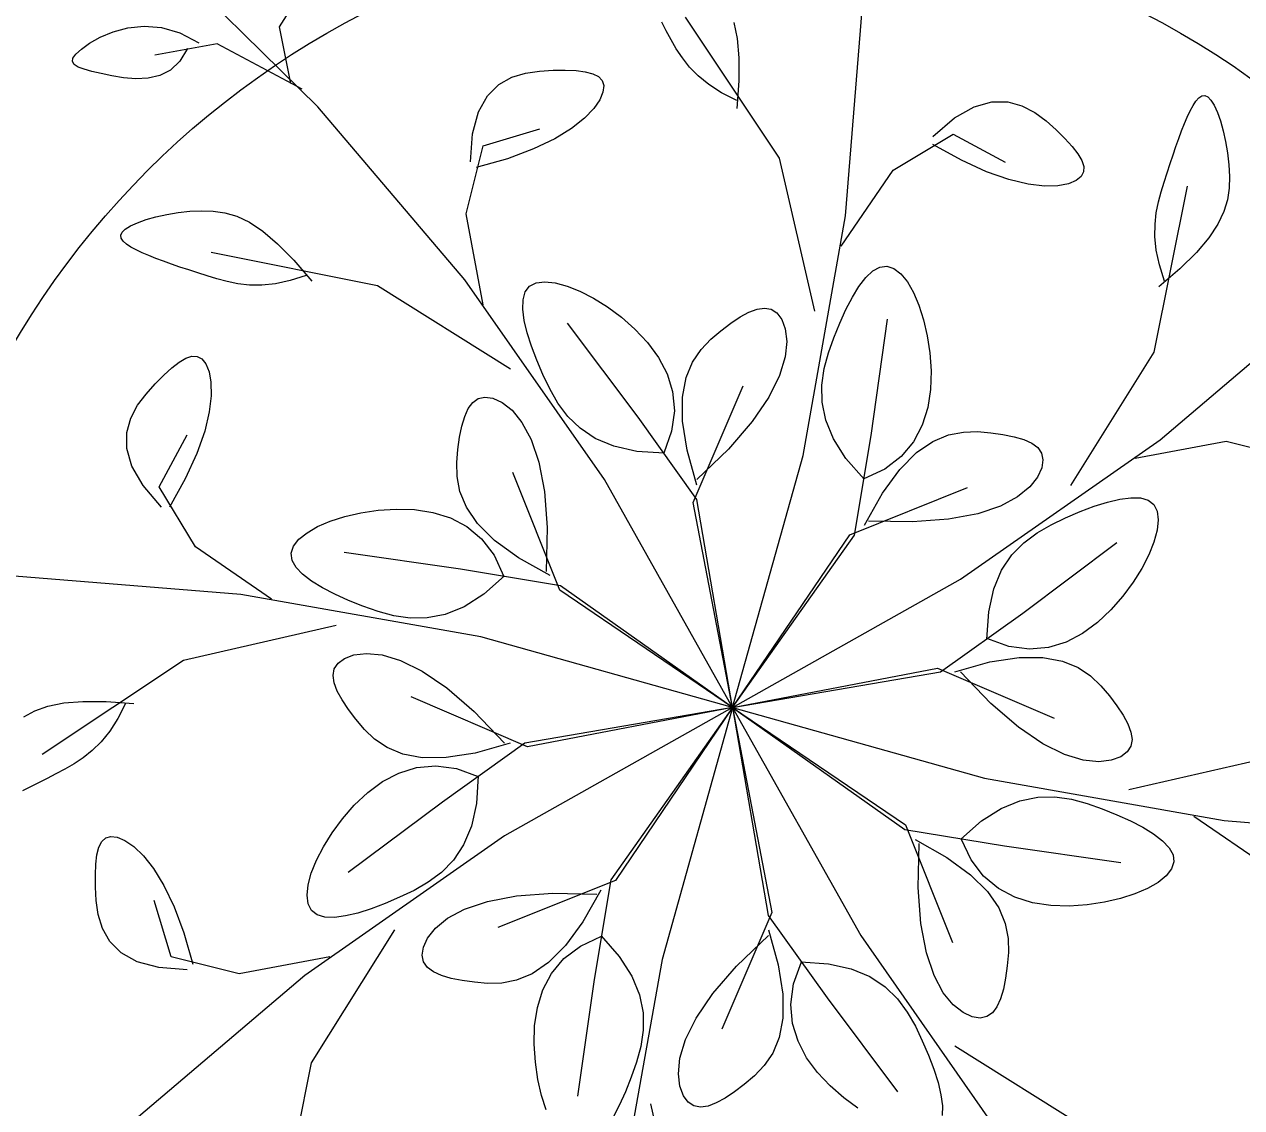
# Model space of a CAD drawing. Header units: centimetres. Extents: x -26724 to 60145, y -23645 to 6771.
# Drawn here: x -19273.82 to -19230.82, y 5367.95 to 5406.2 of the extents above; entities that cross this region are included whole.
import ezdxf

# ---------------------------------------------------------------- set-up
doc = ezdxf.new("R2010")
doc.units = ezdxf.units.CM
doc.linetypes.add('AUSGEZOGEN', pattern=[0])
doc.linetypes.add('PUNKT2_S9', pattern=[0.35, 0.15, -0.1, 0, -0.1])
doc.layers.add('4.KOTE', color=88, linetype='Continuous', lineweight=15)
doc.layers.add('Moebel', color=252, linetype='PUNKT2_S9', lineweight=13)
doc.styles.get("Standard").update_dxf_attribs({"font": 'calibri.ttf'})
doc.dimstyles.new('ja 1 50', dxfattribs={"dimtxt": 10, "dimasz": 5, "dimexe": 5, "dimexo": 5, "dimgap": 1, "dimtad": 1, "dimdec": 0, "dimtxsty": 'Standard', "dimblk": 'ARCHTICK', "dimcen": 2.5, "dimclrd": 256, "dimclrt": 7, "dimadec": 0, "dimazin": 0, "dimtfac": 1, "dimtdec": 0, "dimtix": 1, "dimtmove": 1, "dimatfit": 3, "dimldrblk": 'ARCHTICK', "dimfxl": 10, "dimfxlon": 1, "dimlwd": 0, "dimlwe": 9, "dimarcsym": 0})

# ---------------------------------------------------------------- blocks, each defined once
blk = doc.blocks.new('ggggt')
at = {"layer": 'Moebel', "color": 91, "linetype": 'AUSGEZOGEN', "lineweight": 18, "transparency": 33554687}
for p, q in [((1552.346, 2013.79, 13.5), (1547.015, 2019.03, 13.5)), ((1550.995, 2016.612, 13.5), (1552.395, 2018.814, 13.5)), ((1570.993, 2009.943, 13.5), (1571.64, 2017.939, 13.5)), ((1545.122, 2016.441, 13.5), (1545.641, 2016.581, 13.5)), ((1545.641, 2016.581, 13.5), (1546.214, 2016.641, 13.5)), ((1546.214, 2016.641, 13.5), (1546.83, 2016.591, 13.5)), ((1546.83, 2016.591, 13.5), (1547.478, 2016.402, 13.5)), ((1551.395, 2014.609, 13.5), (1550.995, 2016.612, 13.5)), ((1564.659, 2016.473, 13.5), (1564.499, 2016.783, 13.5)), ((1568.658, 2011.972, 13.5), (1565.338, 2016.956, 13.5)), ((1567.049, 2016.76, 13.5), (1567.162, 2016.199, 13.5)), ((1544.289, 2016.035, 13.5), (1544.667, 2016.249, 13.5)), ((1544.667, 2016.249, 13.5), (1545.122, 2016.441, 13.5)), ((1547.478, 2016.402, 13.5), (1548.146, 2016.045, 13.5)), ((1564.827, 2016.156, 13.5), (1564.659, 2016.473, 13.5)), ((1565.013, 2015.835, 13.5), (1564.827, 2016.156, 13.5)), ((1567.162, 2016.199, 13.5), (1567.22, 2015.52, 13.5)), ((1543.803, 2015.651, 13.5), (1543.998, 2015.828, 13.5)), ((1543.998, 2015.828, 13.5), (1544.289, 2016.035, 13.5)), ((1548.796, 2016.011, 13.5), (1546.597, 2015.61, 13.5)), ((1547.746, 2015.845, 13.5), (1547.482, 2015.396, 13.5)), ((1551.795, 2014.409, 13.5), (1548.796, 2016.011, 13.5)), ((1565.227, 2015.513, 13.5), (1565.013, 2015.835, 13.5)), ((1543.684, 2015.384, 13.5), (1543.7, 2015.505, 13.5)), ((1543.748, 2015.282, 13.5), (1543.684, 2015.384, 13.5)), ((1543.7, 2015.505, 13.5), (1543.803, 2015.651, 13.5)), ((1543.888, 2015.194, 13.5), (1543.748, 2015.282, 13.5)), ((1547.482, 2015.396, 13.5), (1547.151, 2015.085, 13.5)), ((1565.482, 2015.194, 13.5), (1565.227, 2015.513, 13.5)), ((1567.22, 2015.52, 13.5), (1567.216, 2014.704, 13.5)), ((1544.097, 2015.115, 13.5), (1543.888, 2015.194, 13.5)), ((1544.368, 2015.039, 13.5), (1544.097, 2015.115, 13.5)), ((1544.698, 2014.961, 13.5), (1544.368, 2015.039, 13.5)), ((1545.077, 2014.879, 13.5), (1544.698, 2014.961, 13.5)), ((1545.49, 2014.81, 13.5), (1545.077, 2014.879, 13.5)), ((1545.922, 2014.775, 13.5), (1545.49, 2014.81, 13.5)), ((1546.769, 2014.892, 13.5), (1546.353, 2014.796, 13.5)), ((1547.151, 2015.085, 13.5), (1546.769, 2014.892, 13.5)), ((1558.743, 2014.573, 13.5), (1559.2, 2014.83, 13.5)), ((1559.2, 2014.83, 13.5), (1559.688, 2014.98, 13.5)), ((1559.688, 2014.98, 13.5), (1560.182, 2015.052, 13.5)), ((1560.182, 2015.052, 13.5), (1560.657, 2015.077, 13.5)), ((1560.657, 2015.077, 13.5), (1561.089, 2015.081, 13.5)), ((1561.089, 2015.081, 13.5), (1561.472, 2015.065, 13.5)), ((1561.472, 2015.065, 13.5), (1561.798, 2015.025, 13.5)), ((1561.798, 2015.025, 13.5), (1562.065, 2014.956, 13.5)), ((1562.065, 2014.956, 13.5), (1562.265, 2014.855, 13.5)), ((1562.265, 2014.855, 13.5), (1562.395, 2014.716, 13.5)), ((1565.79, 2014.88, 13.5), (1565.482, 2015.194, 13.5)), ((1566.162, 2014.576, 13.5), (1565.79, 2014.88, 13.5)), ((1546.353, 2014.796, 13.5), (1545.922, 2014.775, 13.5)), ((1558.343, 2014.175, 13.5), (1558.743, 2014.573, 13.5)), ((1562.395, 2014.716, 13.5), (1562.449, 2014.536, 13.5)), ((1562.449, 2014.536, 13.5), (1562.423, 2014.31, 13.5)), ((1566.609, 2014.286, 13.5), (1566.162, 2014.576, 13.5)), ((1567.216, 2014.704, 13.5), (1567.145, 2013.729, 13.5)), ((1558.026, 2013.608, 13.5), (1558.343, 2014.175, 13.5)), ((1562.309, 2014.036, 13.5), (1562.095, 2013.724, 13.5)), ((1562.423, 2014.31, 13.5), (1562.309, 2014.036, 13.5)), ((1567.145, 2014.012, 13.5), (1566.609, 2014.286, 13.5)), ((1575.528, 2013.793, 13.5), (1576.153, 2013.97, 13.5)), ((1576.153, 2013.97, 13.5), (1576.717, 2013.968, 13.5)), ((1576.717, 2013.968, 13.5), (1577.222, 2013.827, 13.5)), ((1583.263, 2013.831, 13.5), (1583.364, 2013.987, 13.5)), ((1583.364, 2013.987, 13.5), (1583.467, 2014.103, 13.5)), ((1583.467, 2014.103, 13.5), (1583.571, 2014.172, 13.5)), ((1583.571, 2014.172, 13.5), (1583.677, 2014.187, 13.5)), ((1583.677, 2014.187, 13.5), (1583.785, 2014.141, 13.5)), ((1583.785, 2014.141, 13.5), (1583.896, 2014.028, 13.5)), ((1583.896, 2014.028, 13.5), (1584.01, 2013.842, 13.5)), ((1557.543, 2007.679, 13.5), (1552.346, 2013.79, 13.5)), ((1557.817, 2012.84, 13.5), (1558.026, 2013.608, 13.5)), ((1562.095, 2013.724, 13.5), (1561.768, 2013.383, 13.5)), ((1574.837, 2013.398, 13.5), (1575.528, 2013.793, 13.5)), ((1577.222, 2013.827, 13.5), (1577.673, 2013.588, 13.5)), ((1577.673, 2013.588, 13.5), (1578.073, 2013.289, 13.5)), ((1583.062, 2013.428, 13.5), (1583.162, 2013.642, 13.5)), ((1583.162, 2013.642, 13.5), (1583.263, 2013.831, 13.5)), ((1584.01, 2013.842, 13.5), (1584.122, 2013.592, 13.5)), ((1584.122, 2013.592, 13.5), (1584.23, 2013.288, 13.5)), ((1561.768, 2013.383, 13.5), (1561.313, 2013.025, 13.5)), ((1574.076, 2012.744, 13.5), (1574.837, 2013.398, 13.5)), ((1578.073, 2013.289, 13.5), (1578.427, 2012.972, 13.5)), ((1582.861, 2012.942, 13.5), (1582.962, 2013.194, 13.5)), ((1582.962, 2013.194, 13.5), (1583.062, 2013.428, 13.5)), ((1584.23, 2013.288, 13.5), (1584.328, 2012.941, 13.5)), ((1557.742, 2011.84, 13.5), (1557.817, 2012.84, 13.5)), ((1558.192, 2012.406, 13.5), (1560.191, 2013.007, 13.5)), ((1560.717, 2012.661, 13.5), (1559.965, 2012.301, 13.5)), ((1561.313, 2013.025, 13.5), (1560.717, 2012.661, 13.5)), ((1572.672, 2011.551, 13.5), (1574.795, 2012.826, 13.5)), ((1574.795, 2012.826, 13.5), (1576.633, 2011.838, 13.5)), ((1578.427, 2012.972, 13.5), (1578.735, 2012.669, 13.5)), ((1578.735, 2012.669, 13.5), (1578.994, 2012.387, 13.5)), ((1582.659, 2012.391, 13.5), (1582.761, 2012.674, 13.5)), ((1582.761, 2012.674, 13.5), (1582.861, 2012.942, 13.5)), ((1584.328, 2012.941, 13.5), (1584.413, 2012.561, 13.5)), ((1557.592, 2010.004, 13.5), (1558.192, 2012.406, 13.5)), ((1559.965, 2012.301, 13.5), (1559.045, 2011.957, 13.5)), ((1575.08, 2011.906, 13.5), (1574.076, 2012.461, 13.5)), ((1578.994, 2012.387, 13.5), (1579.197, 2012.128, 13.5)), ((1582.557, 2012.094, 13.5), (1582.659, 2012.391, 13.5)), ((1584.413, 2012.561, 13.5), (1584.481, 2012.158, 13.5)), ((1559.045, 2011.957, 13.5), (1557.942, 2011.64, 13.5)), ((1569.9, 2006.571, 13.5), (1568.658, 2011.972, 13.5)), ((1575.974, 2011.498, 13.5), (1575.08, 2011.906, 13.5)), ((1579.197, 2012.128, 13.5), (1579.337, 2011.891, 13.5)), ((1579.337, 2011.891, 13.5), (1579.407, 2011.677, 13.5)), ((1582.454, 2011.783, 13.5), (1582.557, 2012.094, 13.5)), ((1584.481, 2012.158, 13.5), (1584.527, 2011.744, 13.5)), ((1570.83, 2008.862, 13.5), (1572.672, 2011.551, 13.5)), ((1576.76, 2011.221, 13.5), (1575.974, 2011.498, 13.5)), ((1579.4, 2011.487, 13.5), (1579.311, 2011.322, 13.5)), ((1579.407, 2011.677, 13.5), (1579.4, 2011.487, 13.5)), ((1582.244, 2011.129, 13.5), (1582.35, 2011.461, 13.5)), ((1582.35, 2011.461, 13.5), (1582.454, 2011.783, 13.5)), ((1584.527, 2011.744, 13.5), (1584.547, 2011.329, 13.5)), ((1577.439, 2011.057, 13.5), (1576.76, 2011.221, 13.5)), ((1578.014, 2010.988, 13.5), (1577.439, 2011.057, 13.5)), ((1578.486, 2010.998, 13.5), (1578.014, 2010.988, 13.5)), ((1578.859, 2011.068, 13.5), (1578.486, 2010.998, 13.5)), ((1579.133, 2011.181, 13.5), (1578.859, 2011.068, 13.5)), ((1579.311, 2011.322, 13.5), (1579.133, 2011.181, 13.5)), ((1581.889, 2005.119, 13.5), (1583.065, 2010.991, 13.5)), ((1582.139, 2010.786, 13.5), (1582.244, 2011.129, 13.5)), ((1584.547, 2011.329, 13.5), (1584.535, 2010.92, 13.5)), ((1582.043, 2010.428, 13.5), (1582.139, 2010.786, 13.5)), ((1584.475, 2010.509, 13.5), (1584.348, 2010.087, 13.5)), ((1584.535, 2010.92, 13.5), (1584.475, 2010.509, 13.5)), ((1547.417, 2010.055, 13.5), (1547.831, 2010.101, 13.5)), ((1547.831, 2010.101, 13.5), (1548.246, 2010.121, 13.5)), ((1548.246, 2010.121, 13.5), (1548.656, 2010.109, 13.5)), ((1548.656, 2010.109, 13.5), (1549.066, 2010.049, 13.5)), ((1581.966, 2010.048, 13.5), (1582.043, 2010.428, 13.5)), ((1584.348, 2010.087, 13.5), (1584.136, 2009.642, 13.5)), ((1545.733, 2009.584, 13.5), (1545.983, 2009.696, 13.5)), ((1545.983, 2009.696, 13.5), (1546.287, 2009.804, 13.5)), ((1546.287, 2009.804, 13.5), (1546.634, 2009.902, 13.5)), ((1546.634, 2009.902, 13.5), (1547.014, 2009.987, 13.5)), ((1547.014, 2009.987, 13.5), (1547.417, 2010.055, 13.5)), ((1549.066, 2010.049, 13.5), (1549.488, 2009.923, 13.5)), ((1549.488, 2009.923, 13.5), (1549.933, 2009.71, 13.5)), ((1549.933, 2009.71, 13.5), (1550.41, 2009.394, 13.5)), ((1558.192, 2006.8, 13.5), (1557.592, 2010.004, 13.5)), ((1569.494, 2001.472, 13.5), (1570.993, 2009.943, 13.5)), ((1581.921, 2009.642, 13.5), (1581.966, 2010.048, 13.5)), ((1545.388, 2009.251, 13.5), (1545.434, 2009.359, 13.5)), ((1545.403, 2009.145, 13.5), (1545.388, 2009.251, 13.5)), ((1545.434, 2009.359, 13.5), (1545.547, 2009.47, 13.5)), ((1545.547, 2009.47, 13.5), (1545.733, 2009.584, 13.5)), ((1550.41, 2009.394, 13.5), (1550.931, 2008.955, 13.5)), ((1581.917, 2009.203, 13.5), (1581.921, 2009.642, 13.5)), ((1584.136, 2009.642, 13.5), (1583.82, 2009.165, 13.5)), ((1545.472, 2009.041, 13.5), (1545.403, 2009.145, 13.5)), ((1545.588, 2008.938, 13.5), (1545.472, 2009.041, 13.5)), ((1545.744, 2008.837, 13.5), (1545.588, 2008.938, 13.5)), ((1545.933, 2008.736, 13.5), (1545.744, 2008.837, 13.5)), ((1550.931, 2008.955, 13.5), (1551.505, 2008.375, 13.5)), ((1581.965, 2008.725, 13.5), (1581.917, 2009.203, 13.5)), ((1583.82, 2009.165, 13.5), (1583.381, 2008.644, 13.5)), ((1546.147, 2008.636, 13.5), (1545.933, 2008.736, 13.5)), ((1546.381, 2008.536, 13.5), (1546.147, 2008.636, 13.5)), ((1546.633, 2008.435, 13.5), (1546.381, 2008.536, 13.5)), ((1546.901, 2008.335, 13.5), (1546.633, 2008.435, 13.5)), ((1554.456, 2007.463, 13.5), (1548.584, 2008.639, 13.5)), ((1551.505, 2008.375, 13.5), (1552.144, 2007.635, 13.5)), ((1582.076, 2008.203, 13.5), (1581.965, 2008.725, 13.5)), ((1583.381, 2008.644, 13.5), (1582.801, 2008.07, 13.5)), ((1547.184, 2008.233, 13.5), (1546.901, 2008.335, 13.5)), ((1547.481, 2008.131, 13.5), (1547.184, 2008.233, 13.5)), ((1547.792, 2008.028, 13.5), (1547.481, 2008.131, 13.5)), ((1548.114, 2007.924, 13.5), (1547.792, 2008.028, 13.5)), ((1571.705, 2007.761, 13.5), (1571.95, 2007.993, 13.5)), ((1571.95, 2007.993, 13.5), (1572.199, 2008.131, 13.5)), ((1572.199, 2008.131, 13.5), (1572.449, 2008.164, 13.5)), ((1572.449, 2008.164, 13.5), (1572.698, 2008.081, 13.5)), ((1572.698, 2008.081, 13.5), (1572.942, 2007.891, 13.5)), ((1582.801, 2008.07, 13.5), (1582.061, 2007.431, 13.5)), ((1582.261, 2007.631, 13.5), (1582.076, 2008.203, 13.5)), ((1548.446, 2007.818, 13.5), (1548.114, 2007.924, 13.5)), ((1548.789, 2007.713, 13.5), (1548.446, 2007.818, 13.5)), ((1549.147, 2007.617, 13.5), (1548.789, 2007.713, 13.5)), ((1549.527, 2007.541, 13.5), (1549.147, 2007.617, 13.5)), ((1549.933, 2007.495, 13.5), (1549.527, 2007.541, 13.5)), ((1550.85, 2007.539, 13.5), (1550.372, 2007.491, 13.5)), ((1551.372, 2007.65, 13.5), (1550.85, 2007.539, 13.5)), ((1551.944, 2007.835, 13.5), (1551.372, 2007.65, 13.5)), ((1562.472, 2000.63, 13.5), (1557.543, 2007.679, 13.5)), ((1559.83, 2007.45, 13.5), (1560.064, 2007.568, 13.5)), ((1560.064, 2007.568, 13.5), (1560.371, 2007.606, 13.5)), ((1560.371, 2007.606, 13.5), (1560.739, 2007.567, 13.5)), ((1560.739, 2007.567, 13.5), (1561.155, 2007.456, 13.5)), ((1571.464, 2007.447, 13.5), (1571.705, 2007.761, 13.5)), ((1572.942, 2007.891, 13.5), (1573.174, 2007.604, 13.5)), ((1573.174, 2007.604, 13.5), (1573.389, 2007.231, 13.5)), ((1550.372, 2007.491, 13.5), (1549.933, 2007.495, 13.5)), ((1559.154, 2004.522, 13.5), (1554.456, 2007.463, 13.5)), ((1559.598, 2006.977, 13.5), (1559.676, 2007.251, 13.5)), ((1559.676, 2007.251, 13.5), (1559.83, 2007.45, 13.5)), ((1561.155, 2007.456, 13.5), (1561.608, 2007.275, 13.5)), ((1561.608, 2007.275, 13.5), (1562.086, 2007.029, 13.5)), ((1571.23, 2007.065, 13.5), (1571.464, 2007.447, 13.5)), ((1573.389, 2007.231, 13.5), (1573.582, 2006.783, 13.5)), ((1582.105, 2002.032, 13.5), (1588.216, 2007.229, 13.5)), ((1559.589, 2006.639, 13.5), (1559.598, 2006.977, 13.5)), ((1559.64, 2006.248, 13.5), (1559.589, 2006.639, 13.5)), ((1562.086, 2007.029, 13.5), (1562.578, 2006.722, 13.5)), ((1562.578, 2006.722, 13.5), (1563.071, 2006.357, 13.5)), ((1567.579, 2006.537, 13.5), (1567.868, 2006.646, 13.5)), ((1567.868, 2006.646, 13.5), (1568.131, 2006.684, 13.5)), ((1568.131, 2006.684, 13.5), (1568.365, 2006.643, 13.5)), ((1568.365, 2006.643, 13.5), (1568.568, 2006.512, 13.5)), ((1571.003, 2006.627, 13.5), (1571.23, 2007.065, 13.5)), ((1573.582, 2006.783, 13.5), (1573.746, 2006.271, 13.5)), ((1559.745, 2005.812, 13.5), (1559.64, 2006.248, 13.5)), ((1563.071, 2006.357, 13.5), (1563.552, 2005.937, 13.5)), ((1566.936, 2006.146, 13.5), (1567.268, 2006.368, 13.5)), ((1567.268, 2006.368, 13.5), (1567.579, 2006.537, 13.5)), ((1568.568, 2006.512, 13.5), (1568.736, 2006.283, 13.5)), ((1568.736, 2006.283, 13.5), (1568.862, 2005.948, 13.5)), ((1570.786, 2006.145, 13.5), (1571.003, 2006.627, 13.5)), ((1571.889, 2002.183, 13.5), (1572.477, 2006.293, 13.5)), ((1573.746, 2006.271, 13.5), (1573.877, 2005.706, 13.5)), ((1559.894, 2005.341, 13.5), (1559.745, 2005.812, 13.5)), ((1563.663, 2002.825, 13.5), (1561.172, 2006.148, 13.5)), ((1563.552, 2005.937, 13.5), (1563.999, 2005.463, 13.5)), ((1566.229, 2005.58, 13.5), (1566.587, 2005.883, 13.5)), ((1566.587, 2005.883, 13.5), (1566.936, 2006.146, 13.5)), ((1568.862, 2005.948, 13.5), (1568.914, 2005.505, 13.5)), ((1570.58, 2005.632, 13.5), (1570.786, 2006.145, 13.5)), ((1563.999, 2005.463, 13.5), (1564.386, 2004.938, 13.5)), ((1565.885, 2005.22, 13.5), (1566.229, 2005.58, 13.5)), ((1568.914, 2005.505, 13.5), (1568.859, 2004.955, 13.5)), ((1570.39, 2005.097, 13.5), (1570.58, 2005.632, 13.5)), ((1573.877, 2005.706, 13.5), (1573.967, 2005.099, 13.5)), ((1547.684, 2004.911, 13.5), (1547.898, 2004.981, 13.5)), ((1547.898, 2004.981, 13.5), (1548.088, 2004.974, 13.5)), ((1548.088, 2004.974, 13.5), (1548.253, 2004.885, 13.5)), ((1560.082, 2004.847, 13.5), (1559.894, 2005.341, 13.5)), ((1564.386, 2004.938, 13.5), (1564.689, 2004.361, 13.5)), ((1565.585, 2004.776, 13.5), (1565.885, 2005.22, 13.5)), ((1568.859, 2004.955, 13.5), (1568.661, 2004.299, 13.5)), ((1570.24, 2004.542, 13.5), (1570.39, 2005.097, 13.5)), ((1573.967, 2005.099, 13.5), (1574.011, 2004.461, 13.5)), ((1578.948, 2000.421, 13.5), (1581.889, 2005.119, 13.5)), ((1546.906, 2004.31, 13.5), (1547.188, 2004.568, 13.5)), ((1547.188, 2004.568, 13.5), (1547.447, 2004.771, 13.5)), ((1547.447, 2004.771, 13.5), (1547.684, 2004.911, 13.5)), ((1548.253, 2004.885, 13.5), (1548.394, 2004.707, 13.5)), ((1548.394, 2004.707, 13.5), (1548.507, 2004.433, 13.5)), ((1560.299, 2004.338, 13.5), (1560.082, 2004.847, 13.5)), ((1565.357, 2004.224, 13.5), (1565.585, 2004.776, 13.5)), ((1570.155, 2003.962, 13.5), (1570.24, 2004.542, 13.5)), ((1546.603, 2004.001, 13.5), (1546.906, 2004.31, 13.5)), ((1548.507, 2004.433, 13.5), (1548.577, 2004.06, 13.5)), ((1548.577, 2004.06, 13.5), (1548.587, 2003.588, 13.5)), ((1560.543, 2003.826, 13.5), (1560.299, 2004.338, 13.5)), ((1564.689, 2004.361, 13.5), (1564.883, 2003.734, 13.5)), ((1565.229, 2003.538, 13.5), (1565.357, 2004.224, 13.5)), ((1568.661, 2004.299, 13.5), (1568.285, 2003.538, 13.5)), ((1574.011, 2004.461, 13.5), (1573.992, 2003.811, 13.5)), ((1545.987, 2003.247, 13.5), (1546.286, 2003.647, 13.5)), ((1546.286, 2003.647, 13.5), (1546.603, 2004.001, 13.5)), ((1560.829, 2003.327, 13.5), (1560.543, 2003.826, 13.5)), ((1564.883, 2003.734, 13.5), (1564.944, 2003.057, 13.5)), ((1565.613, 1999.816, 13.5), (1567.375, 2003.933, 13.5)), ((1570.163, 2003.358, 13.5), (1570.155, 2003.962, 13.5)), ((1573.992, 2003.811, 13.5), (1573.894, 2003.165, 13.5)), ((1545.748, 2002.796, 13.5), (1545.987, 2003.247, 13.5)), ((1548.587, 2003.588, 13.5), (1548.518, 2003.013, 13.5)), ((1557.664, 2003.138, 13.5), (1557.823, 2003.351, 13.5)), ((1557.823, 2003.351, 13.5), (1558.018, 2003.488, 13.5)), ((1558.018, 2003.488, 13.5), (1558.254, 2003.539, 13.5)), ((1558.254, 2003.539, 13.5), (1558.535, 2003.495, 13.5)), ((1558.535, 2003.495, 13.5), (1558.86, 2003.347, 13.5)), ((1558.86, 2003.347, 13.5), (1559.211, 2003.071, 13.5)), ((1561.179, 2002.858, 13.5), (1560.829, 2003.327, 13.5)), ((1565.231, 2002.693, 13.5), (1565.229, 2003.538, 13.5)), ((1568.285, 2003.538, 13.5), (1567.696, 2002.672, 13.5)), ((1570.289, 2002.725, 13.5), (1570.163, 2003.358, 13.5)), ((1545.607, 2002.291, 13.5), (1545.748, 2002.796, 13.5)), ((1548.518, 2003.013, 13.5), (1548.354, 2002.334, 13.5)), ((1557.436, 2002.517, 13.5), (1557.537, 2002.857, 13.5)), ((1557.537, 2002.857, 13.5), (1557.664, 2003.138, 13.5)), ((1559.211, 2003.071, 13.5), (1559.56, 2002.643, 13.5)), ((1561.612, 2002.435, 13.5), (1561.179, 2002.858, 13.5)), ((1565.738, 1999.918, 13.5), (1563.663, 2002.825, 13.5)), ((1564.944, 2003.057, 13.5), (1564.847, 2002.332, 13.5)), ((1573.894, 2003.165, 13.5), (1573.7, 2002.543, 13.5)), ((1557.358, 2002.126, 13.5), (1557.436, 2002.517, 13.5)), ((1559.56, 2002.643, 13.5), (1559.884, 2002.04, 13.5)), ((1562.149, 2002.077, 13.5), (1561.612, 2002.435, 13.5)), ((1565.391, 2001.664, 13.5), (1565.231, 2002.693, 13.5)), ((1567.696, 2002.672, 13.5), (1566.859, 2001.701, 13.5)), ((1570.561, 2002.061, 13.5), (1570.289, 2002.725, 13.5)), ((1573.7, 2002.543, 13.5), (1573.394, 2001.962, 13.5)), ((1545.605, 2001.727, 13.5), (1545.607, 2002.291, 13.5)), ((1546.749, 2000.369, 13.5), (1547.737, 2002.208, 13.5)), ((1548.354, 2002.334, 13.5), (1548.077, 2001.549, 13.5)), ((1557.298, 2001.693, 13.5), (1557.358, 2002.126, 13.5)), ((1559.884, 2002.04, 13.5), (1560.157, 2001.235, 13.5)), ((1562.81, 2001.8, 13.5), (1562.149, 2002.077, 13.5)), ((1564.847, 2002.332, 13.5), (1564.567, 2001.56, 13.5)), ((1571.005, 2001.365, 13.5), (1570.561, 2002.061, 13.5)), ((1571.301, 1998.659, 13.5), (1571.889, 2002.183, 13.5)), ((1573.394, 2001.962, 13.5), (1572.959, 2001.441, 13.5)), ((1573.501, 2001.58, 13.5), (1574.076, 2001.974, 13.5)), ((1574.076, 2001.974, 13.5), (1574.628, 2002.203, 13.5)), ((1574.628, 2002.203, 13.5), (1575.154, 2002.305, 13.5)), ((1575.055, 1997.103, 13.5), (1582.105, 2002.032, 13.5)), ((1575.154, 2002.305, 13.5), (1575.651, 2002.317, 13.5)), ((1575.651, 2002.317, 13.5), (1576.119, 2002.277, 13.5)), ((1576.119, 2002.277, 13.5), (1576.551, 2002.217, 13.5)), ((1576.551, 2002.217, 13.5), (1576.942, 2002.139, 13.5)), ((1576.942, 2002.139, 13.5), (1577.283, 2002.038, 13.5)), ((1577.283, 2002.038, 13.5), (1577.564, 2001.911, 13.5)), ((1577.564, 2001.911, 13.5), (1577.777, 2001.752, 13.5)), ((1581.225, 2001.383, 13.5), (1584.429, 2001.983, 13.5)), ((1584.429, 2001.983, 13.5), (1586.832, 2001.383, 13.5)), ((1545.782, 2001.102, 13.5), (1545.605, 2001.727, 13.5)), ((1548.077, 2001.549, 13.5), (1547.67, 2000.655, 13.5)), ((1557.259, 2001.226, 13.5), (1557.298, 2001.693, 13.5)), ((1563.616, 2001.622, 13.5), (1562.81, 2001.8, 13.5)), ((1564.588, 2001.56, 13.5), (1563.616, 2001.622, 13.5)), ((1565.738, 2000.426, 13.5), (1565.391, 2001.664, 13.5)), ((1566.859, 2001.701, 13.5), (1565.738, 2000.626, 13.5)), ((1572.904, 2000.981, 13.5), (1573.501, 2001.58, 13.5)), ((1577.777, 2001.752, 13.5), (1577.913, 2001.557, 13.5)), ((1577.913, 2001.557, 13.5), (1577.964, 2001.321, 13.5)), ((1546.177, 2000.411, 13.5), (1545.782, 2001.102, 13.5)), ((1557.27, 2000.728, 13.5), (1557.259, 2001.226, 13.5)), ((1560.157, 2001.235, 13.5), (1560.353, 2000.206, 13.5)), ((1567, 1992.575, 13.5), (1569.494, 2001.472, 13.5)), ((1571.648, 2000.634, 13.5), (1571.005, 2001.365, 13.5)), ((1572.959, 2001.441, 13.5), (1572.377, 2000.997, 13.5)), ((1577.964, 2001.321, 13.5), (1577.921, 2001.04, 13.5)), ((1547.67, 2000.655, 13.5), (1547.114, 1999.65, 13.5)), ((1557.372, 2000.202, 13.5), (1557.27, 2000.728, 13.5)), ((1560.899, 1996.714, 13.5), (1559.233, 2000.871, 13.5)), ((1567, 1992.575, 13.5), (1562.472, 2000.63, 13.5)), ((1572.377, 2000.997, 13.5), (1571.633, 2000.649, 13.5)), ((1572.29, 2000.14, 13.5), (1572.904, 2000.981, 13.5)), ((1577.773, 2000.715, 13.5), (1577.497, 2000.364, 13.5)), ((1577.921, 2001.04, 13.5), (1577.773, 2000.715, 13.5)), ((1546.831, 1999.65, 13.5), (1546.177, 2000.411, 13.5)), ((1548.024, 1998.246, 13.5), (1546.749, 2000.369, 13.5)), ((1557.601, 1999.65, 13.5), (1557.372, 2000.202, 13.5)), ((1560.353, 2000.206, 13.5), (1560.447, 1998.928, 13.5)), ((1571.14, 1998.676, 13.5), (1575.297, 2000.342, 13.5)), ((1577.497, 2000.364, 13.5), (1577.069, 2000.015, 13.5)), ((1567, 1992.575, 13.5), (1565.613, 1999.816, 13.5)), ((1567, 1992.575, 13.5), (1565.738, 1999.918, 13.5)), ((1571.659, 1999.019, 13.5), (1572.29, 2000.14, 13.5)), ((1577.069, 2000.015, 13.5), (1576.466, 1999.691, 13.5)), ((1579.767, 1999.681, 13.5), (1580.237, 1999.831, 13.5)), ((1580.237, 1999.831, 13.5), (1580.673, 1999.935, 13.5)), ((1580.673, 1999.935, 13.5), (1581.065, 1999.986, 13.5)), ((1581.065, 1999.986, 13.5), (1581.403, 1999.977, 13.5)), ((1581.403, 1999.977, 13.5), (1581.677, 1999.899, 13.5)), ((1581.677, 1999.899, 13.5), (1581.876, 1999.745, 13.5)), ((1553.304, 1999.321, 13.5), (1553.869, 1999.451, 13.5)), ((1553.869, 1999.451, 13.5), (1554.476, 1999.541, 13.5)), ((1554.476, 1999.541, 13.5), (1555.114, 1999.585, 13.5)), ((1555.114, 1999.585, 13.5), (1555.764, 1999.566, 13.5)), ((1555.764, 1999.566, 13.5), (1556.41, 1999.468, 13.5)), ((1556.41, 1999.468, 13.5), (1557.032, 1999.275, 13.5)), ((1557.995, 1999.075, 13.5), (1557.601, 1999.65, 13.5)), ((1575.661, 1999.418, 13.5), (1574.632, 1999.222, 13.5)), ((1576.466, 1999.691, 13.5), (1575.661, 1999.418, 13.5)), ((1578.764, 1999.276, 13.5), (1579.273, 1999.493, 13.5)), ((1579.273, 1999.493, 13.5), (1579.767, 1999.681, 13.5)), ((1581.876, 1999.745, 13.5), (1581.994, 1999.511, 13.5)), ((1581.994, 1999.511, 13.5), (1582.032, 1999.204, 13.5)), ((1551.971, 1998.748, 13.5), (1552.344, 1998.964, 13.5)), ((1552.344, 1998.964, 13.5), (1552.792, 1999.156, 13.5)), ((1552.792, 1999.156, 13.5), (1553.304, 1999.321, 13.5)), ((1557.032, 1999.275, 13.5), (1557.613, 1998.969, 13.5)), ((1557.613, 1998.969, 13.5), (1558.134, 1998.533, 13.5)), ((1558.594, 1998.479, 13.5), (1557.995, 1999.075, 13.5)), ((1560.447, 1998.928, 13.5), (1560.414, 1997.375, 13.5)), ((1573.353, 1999.128, 13.5), (1571.801, 1999.161, 13.5)), ((1574.632, 1999.222, 13.5), (1573.353, 1999.128, 13.5)), ((1577.753, 1998.746, 13.5), (1578.252, 1999.032, 13.5)), ((1578.252, 1999.032, 13.5), (1578.764, 1999.276, 13.5)), ((1582.032, 1999.204, 13.5), (1581.993, 1998.836, 13.5)), ((1551.494, 1998.272, 13.5), (1551.684, 1998.516, 13.5)), ((1551.684, 1998.516, 13.5), (1551.971, 1998.748, 13.5)), ((1558.134, 1998.533, 13.5), (1558.578, 1997.951, 13.5)), ((1559.435, 1997.864, 13.5), (1558.594, 1998.479, 13.5)), ((1567, 1992.575, 13.5), (1571.14, 1998.676, 13.5)), ((1567, 1992.575, 13.5), (1571.301, 1998.659, 13.5)), ((1577.283, 1998.396, 13.5), (1577.753, 1998.746, 13.5)), ((1581.993, 1998.836, 13.5), (1581.882, 1998.42, 13.5)), ((1550.713, 1996.405, 13.5), (1548.024, 1998.246, 13.5)), ((1551.411, 1998.023, 13.5), (1551.494, 1998.272, 13.5)), ((1557.392, 1997.463, 13.5), (1553.282, 1998.051, 13.5)), ((1576.861, 1997.963, 13.5), (1577.283, 1998.396, 13.5)), ((1577.251, 1995.912, 13.5), (1580.574, 1998.403, 13.5)), ((1581.882, 1998.42, 13.5), (1581.701, 1997.967, 13.5)), ((1551.444, 1997.773, 13.5), (1551.411, 1998.023, 13.5)), ((1551.582, 1997.524, 13.5), (1551.444, 1997.773, 13.5)), ((1558.578, 1997.951, 13.5), (1558.926, 1997.207, 13.5)), ((1560.556, 1997.233, 13.5), (1559.435, 1997.864, 13.5)), ((1576.503, 1997.427, 13.5), (1576.861, 1997.963, 13.5)), ((1581.701, 1997.967, 13.5), (1581.455, 1997.489, 13.5)), ((1549.633, 1996.568, 13.5), (1541.636, 1997.214, 13.5)), ((1551.814, 1997.279, 13.5), (1551.582, 1997.524, 13.5)), ((1552.128, 1997.038, 13.5), (1551.814, 1997.279, 13.5)), ((1560.916, 1996.875, 13.5), (1557.392, 1997.463, 13.5)), ((1558.941, 1997.222, 13.5), (1558.21, 1996.579, 13.5)), ((1576.226, 1996.765, 13.5), (1576.503, 1997.427, 13.5)), ((1581.455, 1997.489, 13.5), (1581.148, 1996.998, 13.5)), ((1552.51, 1996.804, 13.5), (1552.128, 1997.038, 13.5)), ((1552.948, 1996.577, 13.5), (1552.51, 1996.804, 13.5)), ((1567, 1992.575, 13.5), (1560.916, 1996.875, 13.5)), ((1567, 1992.575, 13.5), (1575.055, 1997.103, 13.5)), ((1576.048, 1995.959, 13.5), (1576.226, 1996.765, 13.5)), ((1581.148, 1996.998, 13.5), (1580.782, 1996.504, 13.5)), ((1558.103, 1995.069, 13.5), (1549.633, 1996.568, 13.5)), ((1553.43, 1996.36, 13.5), (1552.948, 1996.577, 13.5)), ((1553.943, 1996.154, 13.5), (1553.43, 1996.36, 13.5)), ((1558.21, 1996.579, 13.5), (1557.514, 1996.135, 13.5)), ((1567, 1992.575, 13.5), (1560.899, 1996.714, 13.5)), ((1580.782, 1996.504, 13.5), (1580.362, 1996.023, 13.5)), ((1554.478, 1995.964, 13.5), (1553.943, 1996.154, 13.5)), ((1555.034, 1995.814, 13.5), (1554.478, 1995.964, 13.5)), ((1557.514, 1996.135, 13.5), (1556.85, 1995.863, 13.5)), ((1574.344, 1993.837, 13.5), (1577.251, 1995.912, 13.5)), ((1575.985, 1994.987, 13.5), (1576.048, 1995.959, 13.5)), ((1580.362, 1996.023, 13.5), (1579.889, 1995.576, 13.5)), ((1553.004, 1995.474, 13.5), (1547.603, 1994.232, 13.5)), ((1555.613, 1995.729, 13.5), (1555.034, 1995.814, 13.5)), ((1556.217, 1995.737, 13.5), (1555.613, 1995.729, 13.5)), ((1556.85, 1995.863, 13.5), (1556.217, 1995.737, 13.5)), ((1579.889, 1995.576, 13.5), (1579.364, 1995.189, 13.5)), ((1567, 1992.575, 13.5), (1558.103, 1995.069, 13.5)), ((1579.364, 1995.189, 13.5), (1578.787, 1994.886, 13.5)), ((1576.758, 1994.728, 13.5), (1575.985, 1995.008, 13.5)), ((1577.483, 1994.631, 13.5), (1576.758, 1994.728, 13.5)), ((1578.16, 1994.692, 13.5), (1577.483, 1994.631, 13.5)), ((1578.787, 1994.886, 13.5), (1578.16, 1994.692, 13.5)), ((1547.603, 1994.232, 13.5), (1542.619, 1990.912, 13.5)), ((1553.063, 1994.142, 13.5), (1553.292, 1994.311, 13.5)), ((1553.292, 1994.311, 13.5), (1553.627, 1994.436, 13.5)), ((1553.627, 1994.436, 13.5), (1554.07, 1994.489, 13.5)), ((1554.07, 1994.489, 13.5), (1554.62, 1994.434, 13.5)), ((1554.62, 1994.434, 13.5), (1555.276, 1994.236, 13.5)), ((1555.276, 1994.236, 13.5), (1556.037, 1993.86, 13.5)), ((1574.852, 1993.837, 13.5), (1576.09, 1994.184, 13.5)), ((1576.09, 1994.184, 13.5), (1577.119, 1994.344, 13.5)), ((1577.119, 1994.344, 13.5), (1577.964, 1994.346, 13.5)), ((1577.964, 1994.346, 13.5), (1578.65, 1994.218, 13.5)), ((1578.65, 1994.218, 13.5), (1579.202, 1993.99, 13.5)), ((1552.891, 1993.705, 13.5), (1552.932, 1993.94, 13.5)), ((1552.932, 1993.94, 13.5), (1553.063, 1994.142, 13.5)), ((1556.037, 1993.86, 13.5), (1556.903, 1993.27, 13.5)), ((1567, 1992.575, 13.5), (1574.242, 1993.962, 13.5)), ((1567, 1992.575, 13.5), (1574.344, 1993.837, 13.5)), ((1574.242, 1993.962, 13.5), (1578.359, 1992.2, 13.5)), ((1576.127, 1992.716, 13.5), (1575.052, 1993.837, 13.5)), ((1579.202, 1993.99, 13.5), (1579.646, 1993.69, 13.5)), ((1552.929, 1993.442, 13.5), (1552.891, 1993.705, 13.5)), ((1553.038, 1993.153, 13.5), (1552.929, 1993.442, 13.5)), ((1579.646, 1993.69, 13.5), (1580.006, 1993.346, 13.5)), ((1580.006, 1993.346, 13.5), (1580.308, 1992.988, 13.5)), ((1553.207, 1992.842, 13.5), (1553.038, 1993.153, 13.5)), ((1559.759, 1991.188, 13.5), (1555.642, 1992.949, 13.5)), ((1556.903, 1993.27, 13.5), (1557.874, 1992.433, 13.5)), ((1580.308, 1992.988, 13.5), (1580.572, 1992.639, 13.5)), ((1541.962, 1992.25, 13.5), (1542.351, 1992.459, 13.5)), ((1542.351, 1992.459, 13.5), (1542.815, 1992.623, 13.5)), ((1542.815, 1992.623, 13.5), (1543.376, 1992.737, 13.5)), ((1543.376, 1992.737, 13.5), (1544.055, 1992.794, 13.5)), ((1544.055, 1992.794, 13.5), (1544.871, 1992.79, 13.5)), ((1544.871, 1992.79, 13.5), (1545.846, 1992.719, 13.5)), ((1545.563, 1992.719, 13.5), (1545.289, 1992.184, 13.5)), ((1553.429, 1992.51, 13.5), (1553.207, 1992.842, 13.5)), ((1553.692, 1992.162, 13.5), (1553.429, 1992.51, 13.5)), ((1567, 1992.575, 13.5), (1558.945, 1988.047, 13.5)), ((1567, 1992.575, 13.5), (1559.657, 1991.313, 13.5)), ((1567, 1992.575, 13.5), (1559.759, 1991.188, 13.5)), ((1567, 1992.575, 13.5), (1562.7, 1986.49, 13.5)), ((1567, 1992.575, 13.5), (1562.861, 1986.473, 13.5)), ((1567, 1992.575, 13.5), (1564.507, 1983.677, 13.5)), ((1567, 1992.575, 13.5), (1568.262, 1985.231, 13.5)), ((1567, 1992.575, 13.5), (1573.085, 1988.274, 13.5)), ((1567, 1992.575, 13.5), (1568.387, 1985.333, 13.5)), ((1567, 1992.575, 13.5), (1573.102, 1988.435, 13.5)), ((1567, 1992.575, 13.5), (1571.528, 1984.52, 13.5)), ((1567, 1992.575, 13.5), (1575.898, 1990.081, 13.5)), ((1577.097, 1991.879, 13.5), (1576.127, 1992.716, 13.5)), ((1580.572, 1992.639, 13.5), (1580.793, 1992.307, 13.5)), ((1545.289, 1992.184, 13.5), (1544.999, 1991.736, 13.5)), ((1553.995, 1991.803, 13.5), (1553.692, 1992.162, 13.5)), ((1557.874, 1992.433, 13.5), (1558.949, 1991.312, 13.5)), ((1580.793, 1992.307, 13.5), (1580.963, 1991.996, 13.5)), ((1544.999, 1991.736, 13.5), (1544.695, 1991.364, 13.5)), ((1554.355, 1991.46, 13.5), (1553.995, 1991.803, 13.5)), ((1577.964, 1991.29, 13.5), (1577.097, 1991.879, 13.5)), ((1580.963, 1991.996, 13.5), (1581.072, 1991.707, 13.5)), ((1581.072, 1991.707, 13.5), (1581.11, 1991.444, 13.5)), ((1544.695, 1991.364, 13.5), (1544.381, 1991.056, 13.5)), ((1554.799, 1991.159, 13.5), (1554.355, 1991.46, 13.5)), ((1559.657, 1991.313, 13.5), (1556.75, 1989.237, 13.5)), ((1559.149, 1991.312, 13.5), (1557.911, 1990.965, 13.5)), ((1578.725, 1990.914, 13.5), (1577.964, 1991.29, 13.5)), ((1581.069, 1991.21, 13.5), (1580.938, 1991.007, 13.5)), ((1581.11, 1991.444, 13.5), (1581.069, 1991.21, 13.5)), ((1544.062, 1990.801, 13.5), (1543.74, 1990.587, 13.5)), ((1544.381, 1991.056, 13.5), (1544.062, 1990.801, 13.5)), ((1555.351, 1990.931, 13.5), (1554.799, 1991.159, 13.5)), ((1556.037, 1990.803, 13.5), (1555.351, 1990.931, 13.5)), ((1556.882, 1990.805, 13.5), (1556.037, 1990.803, 13.5)), ((1557.911, 1990.965, 13.5), (1556.882, 1990.805, 13.5)), ((1579.381, 1990.716, 13.5), (1578.725, 1990.914, 13.5)), ((1580.709, 1990.839, 13.5), (1580.373, 1990.713, 13.5)), ((1580.938, 1991.007, 13.5), (1580.709, 1990.839, 13.5)), ((1580.997, 1989.675, 13.5), (1586.398, 1990.917, 13.5)), ((1543.419, 1990.402, 13.5), (1543.102, 1990.234, 13.5)), ((1543.74, 1990.587, 13.5), (1543.419, 1990.402, 13.5)), ((1555.214, 1990.263, 13.5), (1555.841, 1990.458, 13.5)), ((1555.841, 1990.458, 13.5), (1556.518, 1990.518, 13.5)), ((1556.518, 1990.518, 13.5), (1557.243, 1990.421, 13.5)), ((1557.243, 1990.421, 13.5), (1558.015, 1990.141, 13.5)), ((1579.931, 1990.661, 13.5), (1579.381, 1990.716, 13.5)), ((1580.373, 1990.713, 13.5), (1579.931, 1990.661, 13.5)), ((1542.49, 1989.919, 13.5), (1542.198, 1989.773, 13.5)), ((1542.792, 1990.073, 13.5), (1542.49, 1989.919, 13.5)), ((1543.102, 1990.234, 13.5), (1542.792, 1990.073, 13.5)), ((1554.112, 1989.573, 13.5), (1554.637, 1989.96, 13.5)), ((1554.637, 1989.96, 13.5), (1555.214, 1990.263, 13.5)), ((1558.015, 1990.162, 13.5), (1557.953, 1989.19, 13.5)), ((1575.898, 1990.081, 13.5), (1584.368, 1988.582, 13.5)), ((1542.198, 1989.773, 13.5), (1541.916, 1989.635, 13.5)), ((1553.638, 1989.126, 13.5), (1554.112, 1989.573, 13.5)), ((1553.218, 1988.645, 13.5), (1553.638, 1989.126, 13.5)), ((1556.75, 1989.237, 13.5), (1553.427, 1986.747, 13.5)), ((1557.953, 1989.19, 13.5), (1557.775, 1988.384, 13.5)), ((1575.791, 1988.57, 13.5), (1576.487, 1989.014, 13.5)), ((1576.487, 1989.014, 13.5), (1577.151, 1989.286, 13.5)), ((1577.151, 1989.286, 13.5), (1577.784, 1989.412, 13.5)), ((1577.784, 1989.412, 13.5), (1578.388, 1989.42, 13.5)), ((1578.388, 1989.42, 13.5), (1578.967, 1989.335, 13.5)), ((1578.967, 1989.335, 13.5), (1579.523, 1989.185, 13.5)), ((1579.523, 1989.185, 13.5), (1580.057, 1988.995, 13.5)), ((1552.853, 1988.152, 13.5), (1553.218, 1988.645, 13.5)), ((1580.057, 1988.995, 13.5), (1580.571, 1988.789, 13.5)), ((1580.571, 1988.789, 13.5), (1581.053, 1988.572, 13.5)), ((1583.288, 1988.745, 13.5), (1585.977, 1986.903, 13.5)), ((1584.368, 1988.582, 13.5), (1592.364, 1987.935, 13.5)), ((1552.546, 1987.66, 13.5), (1552.853, 1988.152, 13.5)), ((1557.775, 1988.384, 13.5), (1557.498, 1987.723, 13.5)), ((1573.085, 1988.274, 13.5), (1576.609, 1987.686, 13.5)), ((1573.102, 1988.435, 13.5), (1574.768, 1984.278, 13.5)), ((1575.06, 1987.927, 13.5), (1575.791, 1988.57, 13.5)), ((1581.053, 1988.572, 13.5), (1581.491, 1988.345, 13.5)), ((1581.491, 1988.345, 13.5), (1581.873, 1988.111, 13.5)), ((1544.619, 1987.639, 13.5), (1544.72, 1987.839, 13.5)), ((1544.72, 1987.839, 13.5), (1544.859, 1987.969, 13.5)), ((1544.859, 1987.969, 13.5), (1545.039, 1988.023, 13.5)), ((1545.039, 1988.023, 13.5), (1545.265, 1987.997, 13.5)), ((1545.265, 1987.997, 13.5), (1545.539, 1987.883, 13.5)), ((1545.539, 1987.883, 13.5), (1545.851, 1987.669, 13.5)), ((1558.945, 1988.047, 13.5), (1551.896, 1983.117, 13.5)), ((1557.498, 1987.723, 13.5), (1557.14, 1987.186, 13.5)), ((1573.445, 1987.916, 13.5), (1574.566, 1987.285, 13.5)), ((1573.554, 1986.222, 13.5), (1573.587, 1987.774, 13.5)), ((1575.423, 1987.198, 13.5), (1575.075, 1987.942, 13.5)), ((1581.873, 1988.111, 13.5), (1582.187, 1987.87, 13.5)), ((1582.187, 1987.87, 13.5), (1582.419, 1987.625, 13.5)), ((1544.51, 1987.046, 13.5), (1544.55, 1987.372, 13.5)), ((1544.55, 1987.372, 13.5), (1544.619, 1987.639, 13.5)), ((1545.851, 1987.669, 13.5), (1546.192, 1987.342, 13.5)), ((1546.192, 1987.342, 13.5), (1546.55, 1986.887, 13.5)), ((1552.3, 1987.182, 13.5), (1552.546, 1987.66, 13.5)), ((1576.609, 1987.686, 13.5), (1580.719, 1987.098, 13.5)), ((1582.419, 1987.625, 13.5), (1582.557, 1987.376, 13.5)), ((1582.557, 1987.376, 13.5), (1582.59, 1987.126, 13.5)), ((1544.494, 1986.664, 13.5), (1544.51, 1987.046, 13.5)), ((1546.55, 1986.887, 13.5), (1546.915, 1986.291, 13.5)), ((1552.119, 1986.729, 13.5), (1552.3, 1987.182, 13.5)), ((1557.14, 1987.186, 13.5), (1556.717, 1986.753, 13.5)), ((1574.566, 1987.285, 13.5), (1575.407, 1986.671, 13.5)), ((1575.867, 1986.616, 13.5), (1575.423, 1987.198, 13.5)), ((1582.507, 1986.877, 13.5), (1582.317, 1986.633, 13.5)), ((1582.59, 1987.126, 13.5), (1582.507, 1986.877, 13.5)), ((1544.498, 1986.231, 13.5), (1544.494, 1986.664, 13.5)), ((1552.008, 1986.313, 13.5), (1552.119, 1986.729, 13.5)), ((1556.717, 1986.753, 13.5), (1556.248, 1986.403, 13.5)), ((1562.861, 1986.473, 13.5), (1558.704, 1984.808, 13.5)), ((1562.7, 1986.49, 13.5), (1562.112, 1982.966, 13.5)), ((1575.407, 1986.671, 13.5), (1576.005, 1986.075, 13.5)), ((1576.388, 1986.181, 13.5), (1575.867, 1986.616, 13.5)), ((1582.317, 1986.633, 13.5), (1582.03, 1986.401, 13.5)), ((1544.523, 1985.757, 13.5), (1544.498, 1986.231, 13.5)), ((1546.915, 1986.291, 13.5), (1547.274, 1985.539, 13.5)), ((1551.969, 1985.945, 13.5), (1552.008, 1986.313, 13.5)), ((1555.749, 1986.117, 13.5), (1555.237, 1985.873, 13.5)), ((1556.248, 1986.403, 13.5), (1555.749, 1986.117, 13.5)), ((1559.369, 1985.927, 13.5), (1560.647, 1986.021, 13.5)), ((1560.647, 1986.021, 13.5), (1562.2, 1985.988, 13.5)), ((1562.342, 1986.13, 13.5), (1561.711, 1985.009, 13.5)), ((1573.648, 1984.943, 13.5), (1573.554, 1986.222, 13.5)), ((1576.005, 1986.075, 13.5), (1576.4, 1985.499, 13.5)), ((1576.969, 1985.875, 13.5), (1576.388, 1986.181, 13.5)), ((1581.657, 1986.186, 13.5), (1581.209, 1985.993, 13.5)), ((1582.03, 1986.401, 13.5), (1581.657, 1986.186, 13.5)), ((1544.595, 1985.262, 13.5), (1544.523, 1985.757, 13.5)), ((1547.169, 1983.766, 13.5), (1546.568, 1985.765, 13.5)), ((1552.007, 1985.639, 13.5), (1551.969, 1985.945, 13.5)), ((1552.125, 1985.404, 13.5), (1552.007, 1985.639, 13.5)), ((1554.728, 1985.656, 13.5), (1554.234, 1985.468, 13.5)), ((1555.237, 1985.873, 13.5), (1554.728, 1985.656, 13.5)), ((1557.535, 1985.458, 13.5), (1558.34, 1985.731, 13.5)), ((1558.34, 1985.731, 13.5), (1559.369, 1985.927, 13.5)), ((1577.591, 1985.681, 13.5), (1576.969, 1985.875, 13.5)), ((1578.237, 1985.583, 13.5), (1577.591, 1985.681, 13.5)), ((1578.887, 1985.564, 13.5), (1578.237, 1985.583, 13.5)), ((1579.524, 1985.608, 13.5), (1578.887, 1985.564, 13.5)), ((1580.132, 1985.698, 13.5), (1579.524, 1985.608, 13.5)), ((1580.697, 1985.829, 13.5), (1580.132, 1985.698, 13.5)), ((1581.209, 1985.993, 13.5), (1580.697, 1985.829, 13.5)), ((1544.745, 1984.774, 13.5), (1544.595, 1985.262, 13.5)), ((1547.274, 1985.539, 13.5), (1547.618, 1984.619, 13.5)), ((1552.324, 1985.25, 13.5), (1552.125, 1985.404, 13.5)), ((1552.598, 1985.172, 13.5), (1552.324, 1985.25, 13.5)), ((1552.936, 1985.163, 13.5), (1552.598, 1985.172, 13.5)), ((1553.327, 1985.214, 13.5), (1552.936, 1985.163, 13.5)), ((1553.763, 1985.319, 13.5), (1553.327, 1985.214, 13.5)), ((1554.234, 1985.468, 13.5), (1553.763, 1985.319, 13.5)), ((1556.932, 1985.135, 13.5), (1557.535, 1985.458, 13.5)), ((1568.387, 1985.333, 13.5), (1566.626, 1981.216, 13.5)), ((1568.262, 1985.231, 13.5), (1570.338, 1982.324, 13.5)), ((1576.4, 1985.499, 13.5), (1576.629, 1984.947, 13.5)), ((1545.003, 1984.317, 13.5), (1544.745, 1984.774, 13.5)), ((1555.053, 1984.728, 13.5), (1552.112, 1980.03, 13.5)), ((1556.228, 1984.435, 13.5), (1556.504, 1984.785, 13.5)), ((1556.504, 1984.785, 13.5), (1556.932, 1985.135, 13.5)), ((1561.711, 1985.009, 13.5), (1561.096, 1984.168, 13.5)), ((1568.263, 1984.723, 13.5), (1568.61, 1983.485, 13.5)), ((1573.844, 1983.914, 13.5), (1573.648, 1984.943, 13.5)), ((1576.629, 1984.947, 13.5), (1576.731, 1984.421, 13.5)), ((1545.4, 1983.918, 13.5), (1545.003, 1984.317, 13.5)), ((1547.618, 1984.619, 13.5), (1547.935, 1983.516, 13.5)), ((1556.08, 1984.109, 13.5), (1556.228, 1984.435, 13.5)), ((1561.624, 1984.152, 13.5), (1562.368, 1984.5, 13.5)), ((1562.353, 1984.515, 13.5), (1562.996, 1983.784, 13.5)), ((1567.142, 1983.448, 13.5), (1568.263, 1984.523, 13.5)), ((1571.528, 1984.52, 13.5), (1576.458, 1977.47, 13.5)), ((1576.731, 1984.421, 13.5), (1576.742, 1983.924, 13.5)), ((1545.967, 1983.6, 13.5), (1545.4, 1983.918, 13.5)), ((1556.036, 1983.828, 13.5), (1556.08, 1984.109, 13.5)), ((1561.096, 1984.168, 13.5), (1560.5, 1983.57, 13.5)), ((1561.042, 1983.708, 13.5), (1561.624, 1984.152, 13.5)), ((1574.117, 1983.109, 13.5), (1573.844, 1983.914, 13.5)), ((1576.742, 1983.924, 13.5), (1576.703, 1983.456, 13.5)), ((1546.735, 1983.391, 13.5), (1545.967, 1983.6, 13.5)), ((1549.572, 1983.166, 13.5), (1547.169, 1983.766, 13.5)), ((1552.775, 1983.766, 13.5), (1549.572, 1983.166, 13.5)), ((1556.087, 1983.592, 13.5), (1556.036, 1983.828, 13.5)), ((1556.224, 1983.397, 13.5), (1556.087, 1983.592, 13.5)), ((1560.5, 1983.57, 13.5), (1559.925, 1983.175, 13.5)), ((1560.606, 1983.187, 13.5), (1561.042, 1983.708, 13.5)), ((1562.996, 1983.784, 13.5), (1563.44, 1983.088, 13.5)), ((1564.507, 1983.677, 13.5), (1563.007, 1975.207, 13.5)), ((1566.305, 1982.478, 13.5), (1567.142, 1983.448, 13.5)), ((1568.61, 1983.485, 13.5), (1568.77, 1982.456, 13.5)), ((1569.154, 1982.817, 13.5), (1569.434, 1983.59, 13.5)), ((1569.413, 1983.59, 13.5), (1570.385, 1983.527, 13.5)), ((1570.385, 1983.527, 13.5), (1571.191, 1983.349, 13.5)), ((1576.703, 1983.456, 13.5), (1576.643, 1983.024, 13.5)), ((1551.896, 1983.117, 13.5), (1545.785, 1977.92, 13.5)), ((1547.735, 1983.316, 13.5), (1546.735, 1983.391, 13.5)), ((1556.437, 1983.238, 13.5), (1556.224, 1983.397, 13.5)), ((1556.718, 1983.111, 13.5), (1556.437, 1983.238, 13.5)), ((1557.058, 1983.01, 13.5), (1556.718, 1983.111, 13.5)), ((1557.449, 1982.932, 13.5), (1557.058, 1983.01, 13.5)), ((1559.925, 1983.175, 13.5), (1559.373, 1982.946, 13.5)), ((1560.3, 1982.606, 13.5), (1560.606, 1983.187, 13.5)), ((1563.44, 1983.088, 13.5), (1563.712, 1982.424, 13.5)), ((1571.191, 1983.349, 13.5), (1571.852, 1983.072, 13.5)), ((1571.852, 1983.072, 13.5), (1572.389, 1982.714, 13.5)), ((1574.44, 1982.506, 13.5), (1574.117, 1983.109, 13.5)), ((1576.643, 1983.024, 13.5), (1576.565, 1982.633, 13.5)), ((1557.882, 1982.872, 13.5), (1557.449, 1982.932, 13.5)), ((1558.349, 1982.833, 13.5), (1557.882, 1982.872, 13.5)), ((1558.847, 1982.844, 13.5), (1558.349, 1982.833, 13.5)), ((1559.373, 1982.946, 13.5), (1558.847, 1982.844, 13.5)), ((1560.107, 1981.984, 13.5), (1560.3, 1982.606, 13.5)), ((1562.112, 1982.966, 13.5), (1561.524, 1978.856, 13.5)), ((1569.057, 1982.092, 13.5), (1569.154, 1982.817, 13.5)), ((1572.389, 1982.714, 13.5), (1572.822, 1982.292, 13.5)), ((1576.565, 1982.633, 13.5), (1576.464, 1982.292, 13.5)), ((1563.712, 1982.424, 13.5), (1563.838, 1981.791, 13.5)), ((1565.715, 1981.611, 13.5), (1566.305, 1982.478, 13.5)), ((1568.77, 1982.456, 13.5), (1568.772, 1981.611, 13.5)), ((1570.338, 1982.324, 13.5), (1572.828, 1979.001, 13.5)), ((1572.822, 1982.292, 13.5), (1573.172, 1981.822, 13.5)), ((1574.79, 1982.078, 13.5), (1574.44, 1982.506, 13.5)), ((1576.464, 1982.292, 13.5), (1576.337, 1982.011, 13.5)), ((1560.009, 1981.338, 13.5), (1560.107, 1981.984, 13.5)), ((1563.838, 1981.791, 13.5), (1563.846, 1981.187, 13.5)), ((1569.117, 1981.415, 13.5), (1569.057, 1982.092, 13.5)), ((1573.172, 1981.822, 13.5), (1573.458, 1981.323, 13.5)), ((1575.14, 1981.802, 13.5), (1574.79, 1982.078, 13.5)), ((1575.466, 1981.654, 13.5), (1575.14, 1981.802, 13.5)), ((1576.178, 1981.798, 13.5), (1575.983, 1981.662, 13.5)), ((1576.337, 1982.011, 13.5), (1576.178, 1981.798, 13.5)), ((1559.99, 1980.688, 13.5), (1560.009, 1981.338, 13.5)), ((1565.339, 1980.85, 13.5), (1565.715, 1981.611, 13.5)), ((1568.772, 1981.611, 13.5), (1568.644, 1980.925, 13.5)), ((1569.312, 1980.788, 13.5), (1569.117, 1981.415, 13.5)), ((1573.458, 1981.323, 13.5), (1573.702, 1980.811, 13.5)), ((1575.747, 1981.611, 13.5), (1575.466, 1981.654, 13.5)), ((1575.983, 1981.662, 13.5), (1575.747, 1981.611, 13.5)), ((1563.846, 1981.187, 13.5), (1563.761, 1980.608, 13.5)), ((1565.142, 1980.194, 13.5), (1565.339, 1980.85, 13.5)), ((1568.644, 1980.925, 13.5), (1568.416, 1980.373, 13.5)), ((1560.034, 1980.051, 13.5), (1559.99, 1980.688, 13.5)), ((1563.761, 1980.608, 13.5), (1563.611, 1980.052, 13.5)), ((1569.615, 1980.211, 13.5), (1569.312, 1980.788, 13.5)), ((1573.702, 1980.811, 13.5), (1573.919, 1980.302, 13.5)), ((1574.847, 1980.627, 13.5), (1579.545, 1977.686, 13.5)), ((1552.112, 1980.03, 13.5), (1550.936, 1974.158, 13.5)), ((1560.124, 1979.443, 13.5), (1560.034, 1980.051, 13.5)), ((1563.611, 1980.052, 13.5), (1563.421, 1979.518, 13.5)), ((1565.086, 1979.644, 13.5), (1565.142, 1980.194, 13.5)), ((1568.416, 1980.373, 13.5), (1568.115, 1979.929, 13.5)), ((1570.002, 1979.686, 13.5), (1569.615, 1980.211, 13.5)), ((1573.919, 1980.302, 13.5), (1574.107, 1979.808, 13.5)), ((1565.139, 1979.202, 13.5), (1565.086, 1979.644, 13.5)), ((1567.772, 1979.569, 13.5), (1567.413, 1979.267, 13.5)), ((1568.115, 1979.929, 13.5), (1567.772, 1979.569, 13.5)), ((1570.449, 1979.213, 13.5), (1570.002, 1979.686, 13.5)), ((1574.107, 1979.808, 13.5), (1574.256, 1979.338, 13.5)), ((1560.254, 1978.878, 13.5), (1560.124, 1979.443, 13.5)), ((1563.421, 1979.518, 13.5), (1563.215, 1979.004, 13.5)), ((1565.265, 1978.866, 13.5), (1565.139, 1979.202, 13.5)), ((1567.413, 1979.267, 13.5), (1567.065, 1979.003, 13.5)), ((1570.93, 1978.793, 13.5), (1570.449, 1979.213, 13.5)), ((1574.256, 1979.338, 13.5), (1574.361, 1978.902, 13.5)), ((1560.419, 1978.366, 13.5), (1560.254, 1978.878, 13.5)), ((1563.215, 1979.004, 13.5), (1562.998, 1978.522, 13.5)), ((1565.433, 1978.637, 13.5), (1565.265, 1978.866, 13.5)), ((1566.733, 1978.782, 13.5), (1566.422, 1978.612, 13.5)), ((1567.065, 1979.003, 13.5), (1566.733, 1978.782, 13.5)), ((1571.423, 1978.427, 13.5), (1570.93, 1978.793, 13.5)), ((1574.361, 1978.902, 13.5), (1574.412, 1978.51, 13.5)), ((1562.998, 1978.522, 13.5), (1562.771, 1978.084, 13.5)), ((1564.101, 1978.578, 13.5), (1565.343, 1973.177, 13.5)), ((1565.635, 1978.506, 13.5), (1565.433, 1978.637, 13.5)), ((1565.87, 1978.465, 13.5), (1565.635, 1978.506, 13.5)), ((1566.133, 1978.503, 13.5), (1565.87, 1978.465, 13.5)), ((1566.422, 1978.612, 13.5), (1566.133, 1978.503, 13.5)), ((1574.412, 1978.51, 13.5), (1574.403, 1978.172, 13.5))]:
    blk.add_line(p, q, dxfattribs=at)
blk.add_circle((1567.746, 1990.122, 13.5), 30.281, dxfattribs=at)
blk = doc.blocks.new('_ArchTick')
at = {"color": 0, "linetype": 'ByBlock', "const_width": 0.15}
blk.add_lwpolyline([(-0.5, -0.5), (0.5, 0.5)], dxfattribs=at)
blk = doc.blocks.new('*D2937')
at = {"layer": '4.KOTE', "color": 0, "lineweight": 9, "transparency": 16777216}
for p, q in [((-19295.073, 5897.752), (-19295.073, 5884.437)), ((-19200.073, 5879.437), (-19200.073, 5894.437))]:
    blk.add_line(p, q, dxfattribs=at)
at = {"layer": '4.KOTE', "lineweight": 0, "transparency": 16777216}
blk.add_line((-19200.073, 5889.437), (-19295.073, 5889.437), dxfattribs=at)
at = {"layer": 'Defpoints', "color": 0, "lineweight": 50, "transparency": 16777216}
for p in [(-19295.073, 5910.464, 13.5), (-19295.073, 5889.437), (-19200.073, 3696.575, 13.5)]:
    blk.add_point(p, dxfattribs=at)
at = {"layer": '4.KOTE', "lineweight": 0, "transparency": 16777216, "xscale": 5, "yscale": 5, "zscale": 5, "rotation": 180}
blk.add_blockref('_ArchTick', (-19295.073, 5889.437), dxfattribs=at)
at = {"layer": '4.KOTE', "lineweight": 0, "transparency": 16777216, "xscale": 5, "yscale": 5, "zscale": 5}
blk.add_blockref('_ArchTick', (-19200.073, 5889.437), dxfattribs=at)
at = {"layer": '4.KOTE', "color": 7, "transparency": 16777216, "insert": (-19247.573, 5895.56), "char_height": 10, "attachment_point": 5}
blk.add_mtext('95', dxfattribs=at)

msp = doc.modelspace()

# ---------------------------------------------------------------- block references
msp.add_blockref('ggggt', (-20815.803, 3389.499, 13.5))

# ---------------------------------------------------------------- dimensions: what is measured, and where the dimension line sits
at = {"layer": '4.KOTE'}
dim = msp.add_linear_dim(base=(-19295.073, 5889.437), p1=(-19200.073, 3696.575, 13.5), p2=(-19295.073, 5910.464, 13.5), dimstyle='ja 1 50', dxfattribs=at)
dim.commit()
dim.dimension.update_dxf_attribs({"geometry": '*D2937', "text_midpoint": (-19247.573, 5895.56)})

doc.saveas('drawing.dxf')
